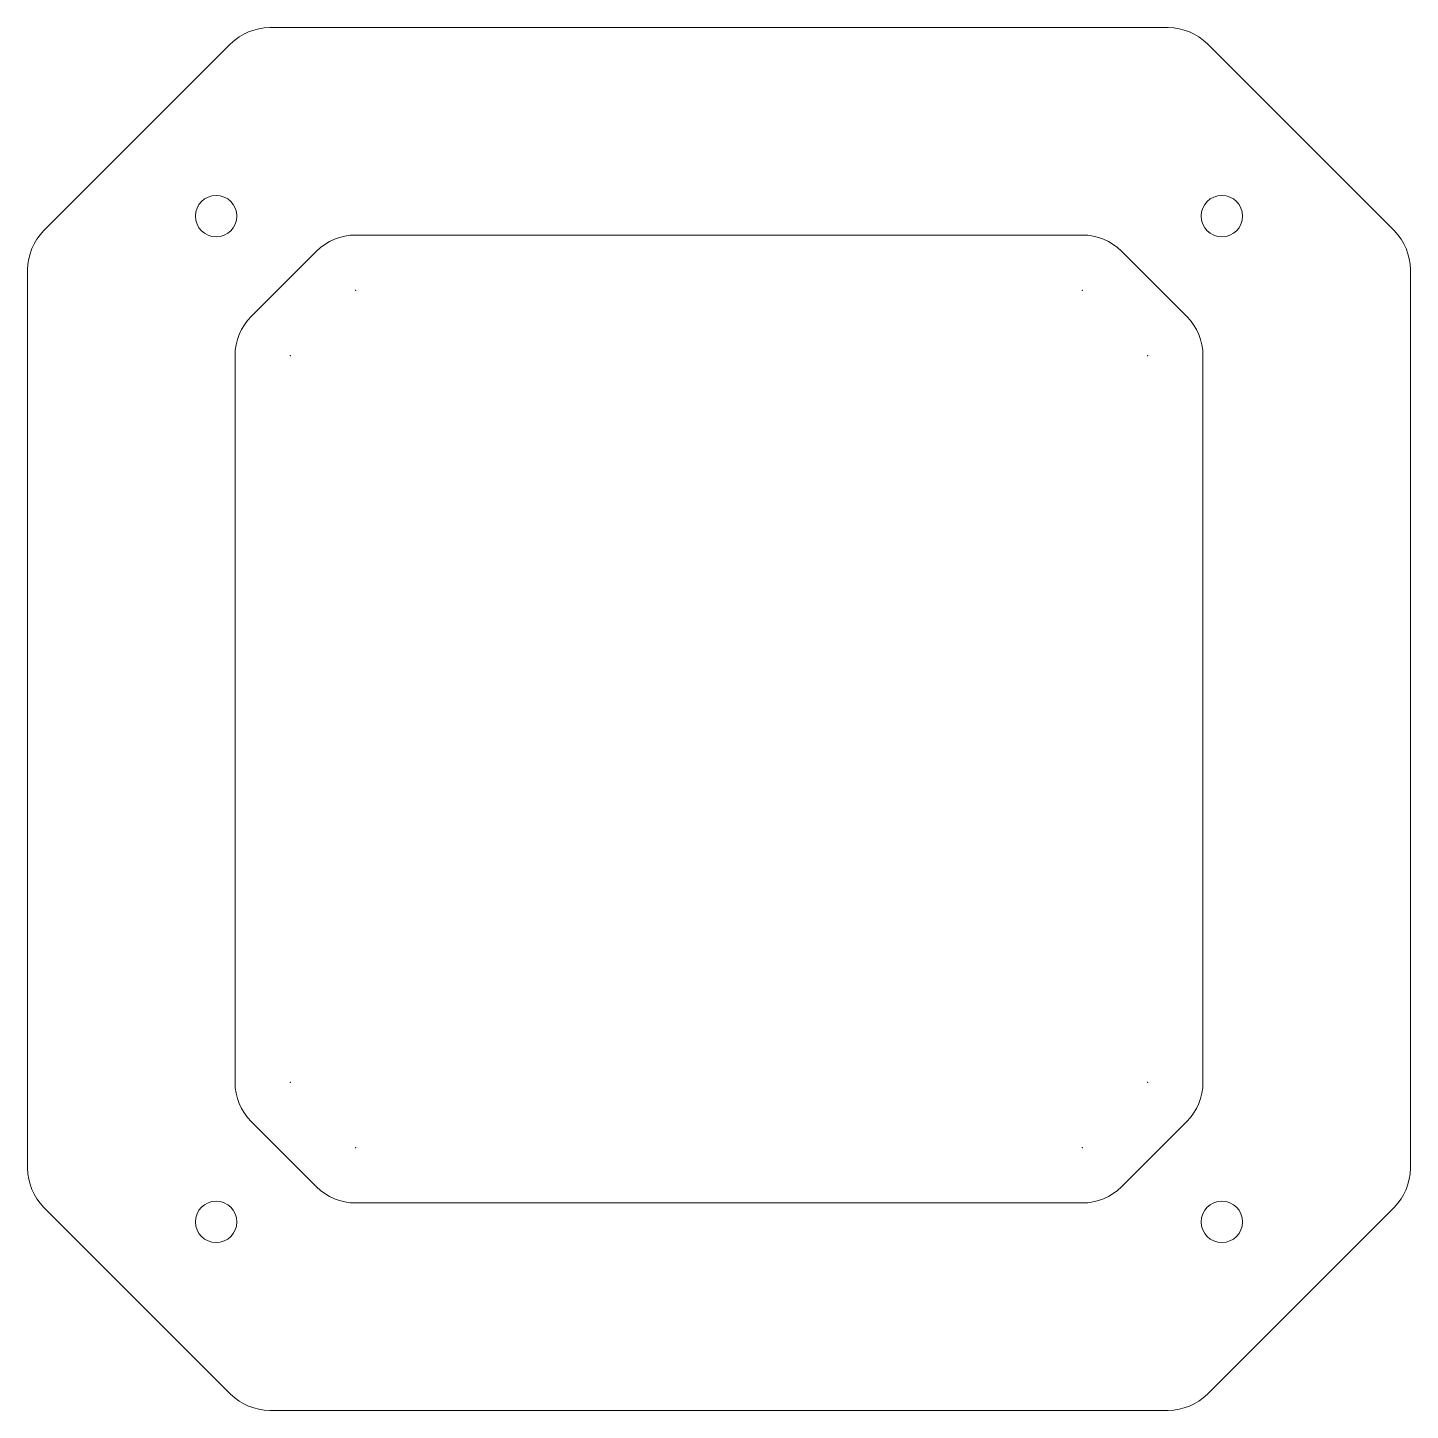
# Model space of a CAD drawing. Header units: millimetres. Extents: x -50 to 50, y -50 to 50.
import ezdxf

# ---------------------------------------------------------------- set-up
doc = ezdxf.new("R2010")
doc.units = ezdxf.units.MM
doc.layers.get('0').update_dxf_attribs({"linetype": 'CONTINUOUS', "lineweight": 0})

msp = doc.modelspace()

# ---------------------------------------------------------------- linework, layer by layer
for p, q in [((-32.49, 50), (32.49, 50)), ((-48.83, 35.32), (-35.32, 48.83)), ((35.32, 48.83), (48.83, 35.32)), ((26.28, 35), (-26.28, 35)), ((-29.1, 33.83), (-33.83, 29.1)), ((33.83, 29.1), (29.1, 33.83)), ((-50, 32.49), (-50, -32.49)), ((50, 32.49), (50, -32.49)), ((-35, 26.28), (-35, -26.28)), ((35, -26.28), (35, 26.28)), ((-33.83, -29.1), (-29.1, -33.83)), ((29.1, -33.83), (33.83, -29.1)), ((-26.28, -35), (26.28, -35)), ((-48.83, -35.32), (-35.32, -48.83)), ((48.83, -35.32), (35.32, -48.83)), ((32.49, -50), (-32.49, -50))]:
    msp.add_line(p, q)
for centre in [(-36.37, 36.37), (36.37, 36.37), (-36.37, -36.37), (36.37, -36.37)]:
    msp.add_circle(centre, 1.5)
for centre, start, end in [((-32.49, 46), 90, 135), ((32.49, 46), 45, 90), ((-46, 32.49), 135, 180), ((-26.28, 31), 90, 135), ((26.28, 31), 45, 90), ((46, 32.49), 0, 45), ((-31, 26.28), 135, 180), ((31, 26.28), 0, 45), ((-31, -26.28), 180, 225), ((31, -26.28), 315, 0), ((-46, -32.49), 180, 225), ((46, -32.49), 315, 0), ((-26.28, -31), 225, 270), ((26.28, -31), 270, 315), ((-32.49, -46), 225, 270), ((32.49, -46), 270, 315)]:
    msp.add_arc(centre, 4, start, end)
for p in [(-26.28, 31), (26.28, 31), (-31, 26.28), (31, 26.28), (-31, -26.28), (31, -26.28), (-26.28, -31), (26.28, -31)]:
    msp.add_point(p)

doc.saveas('drawing.dxf')
